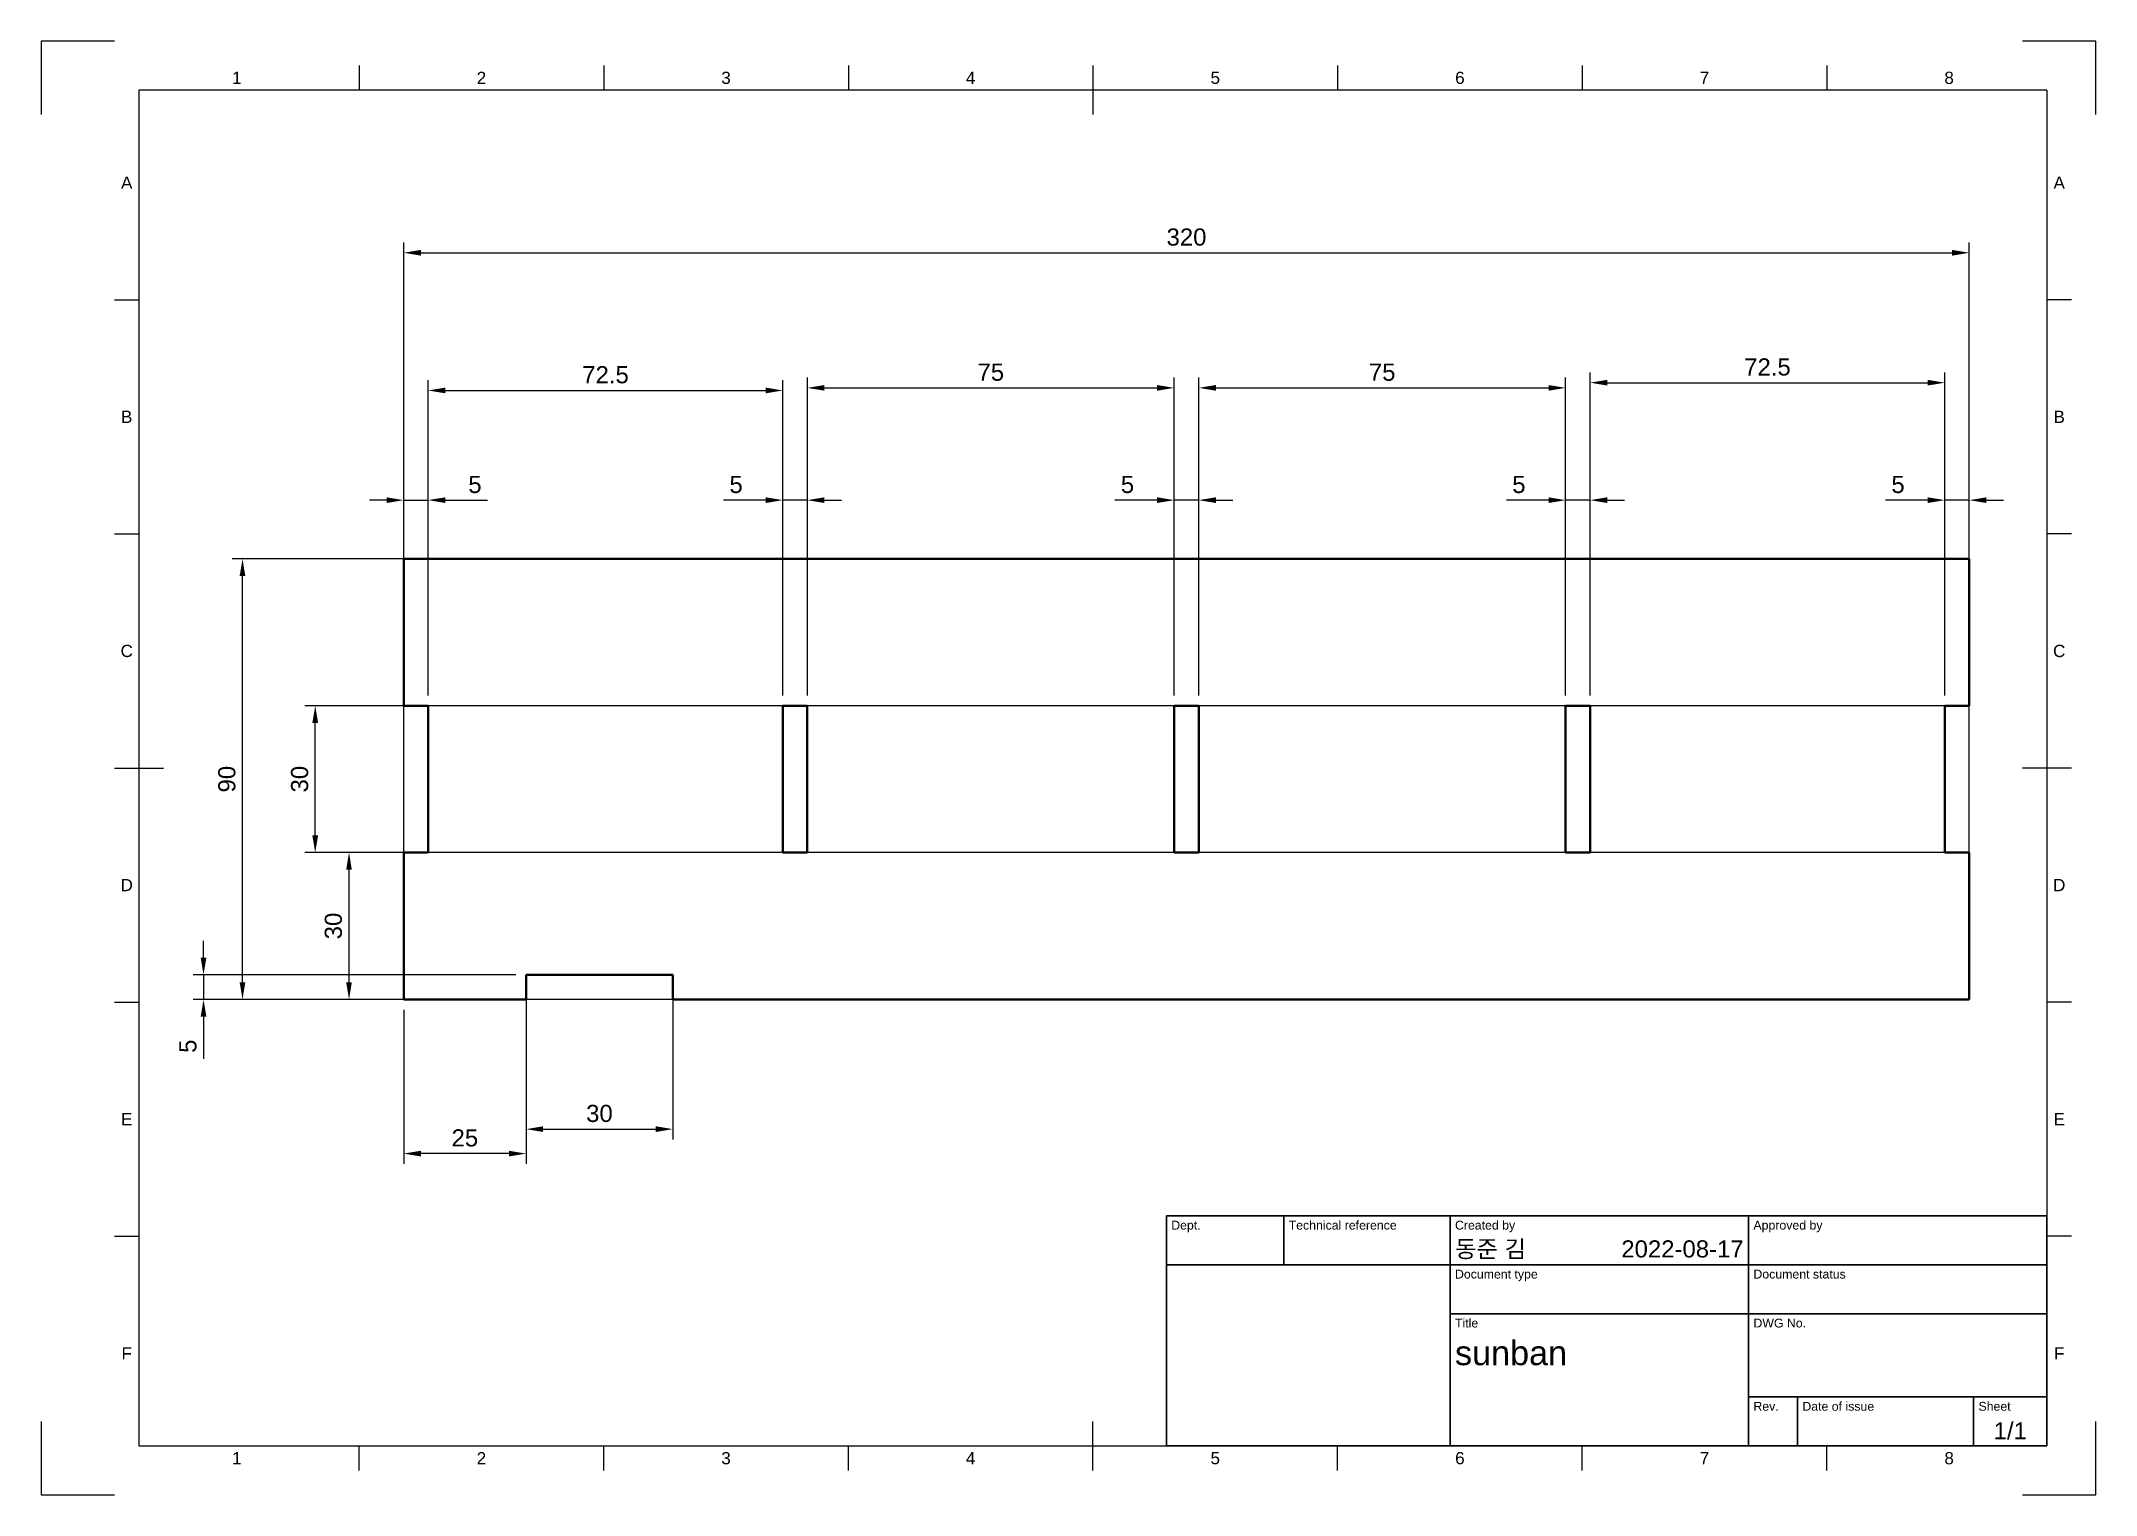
# Model space of a CAD drawing. Header units: millimetres. Extents: x 0 to 420, y 0 to 297.
import ezdxf
from ezdxf.enums import TextEntityAlignment as Align

# ---------------------------------------------------------------- set-up
doc = ezdxf.new("R2010")
doc.units = ezdxf.units.MM
doc.header["$LTSCALE"] = 0.75
for name, color, linetype, lineweight in [('Border', 7, 'Continuous', 25), ('Dimensions', 7, 'Continuous', 25), ('TitleBlock', 7, 'Continuous', 35), ('Visible', 7, 'Continuous', 50)]:
    doc.layers.add(name, color=color, linetype=linetype, lineweight=lineweight)
doc.styles.add('FusionTitle', font='arial.ttf')
doc.styles.get("Standard").update_dxf_attribs({"font": 'arial.ttf'})
doc.dimstyles.new('ISO-25', dxfattribs={"dimtxt": 3.5, "dimasz": 3.5, "dimexe": 2.1, "dimexo": 2.1, "dimgap": 1.4, "dimtad": 1, "dimzin": 12, "dimdsep": 46, "dimtxsty": 'Standard', "dimcen": 0, "dimclrd": 256, "dimclre": 256, "dimclrt": 256, "dimazin": 3, "dimtp": 0.1, "dimtm": 0.1, "dimtfac": 0.714286, "dimtmove": 0, "dimatfit": 3, "dimfxl": 1, "dimtzin": 12, "dimarcsym": 0})

# ---------------------------------------------------------------- blocks, each defined once
blk = doc.blocks.new('ISO_A3_SHEET')
at = {"layer": 'Border'}
for p, q in [((65, 292), (65, 287)), ((115, 292), (115, 287)), ((165, 292), (165, 287)), ((215, 292), (215, 282)), ((265, 292), (265, 287)), ((315, 292), (315, 287)), ((365, 292), (365, 287)), ((410, 287), (20, 287)), ((20, 287), (20, 10)), ((410, 287), (410, 10)), ((15, 244.16666), (20, 244.16666)), ((415, 244.16666), (410, 244.16666)), ((15, 196.33333), (20, 196.33333)), ((415, 196.33333), (410, 196.33333)), ((15, 148.5), (25, 148.5)), ((415, 148.5), (405, 148.5)), ((15, 100.66667), (20, 100.66667)), ((415, 100.66667), (410, 100.66667)), ((15, 52.83334), (20, 52.83334)), ((415, 52.83334), (410, 52.83334)), ((215, 5), (215, 15)), ((20, 10), (410, 10)), ((65, 5), (65, 10)), ((115, 5), (115, 10)), ((165, 5), (165, 10)), ((265, 5), (265, 10)), ((315, 5), (315, 10)), ((365, 5), (365, 10))]:
    blk.add_line(p, q, dxfattribs=at)
at = {"layer": 'Defpoints'}
for p, q in [((15, 297), (0, 297)), ((0, 297), (0, 282)), ((420, 297), (405, 297)), ((420, 282), (420, 297)), ((0, 15), (0, 0)), ((420, 0), (420, 15)), ((0, 0), (15, 0)), ((405, 0), (420, 0))]:
    blk.add_line(p, q, dxfattribs=at)
at = {"layer": 'Border', "style": 'FusionTitle'}
for s, p in [('1', (40, 289.5)), ('2', (90, 289.5)), ('3', (140, 289.5)), ('4', (190, 289.5)), ('5', (240, 289.5)), ('6', (290, 289.5)), ('7', (340, 289.5)), ('8', (390, 289.5)), ('A', (17.5, 268.08333)), ('A', (412.5, 268.08333)), ('B', (17.5, 220.25)), ('B', (412.5, 220.25)), ('C', (17.5, 172.41667)), ('C', (412.5, 172.41667)), ('D', (17.5, 124.58334)), ('D', (412.5, 124.58334)), ('E', (17.5, 76.75001)), ('E', (412.5, 76.75001)), ('F', (17.5, 28.91668)), ('F', (412.5, 28.91668)), ('1', (40, 7.5)), ('2', (90, 7.5)), ('3', (140, 7.5)), ('4', (190, 7.5)), ('5', (240, 7.5)), ('6', (290, 7.5)), ('7', (340, 7.5)), ('8', (390, 7.5))]:
    blk.add_text(s, height=2.5, dxfattribs=at).set_placement(p, align=Align.MIDDLE)
blk = doc.blocks.new('ISO_TITLEBLOCK')
at = {"layer": 'TitleBlock'}
for p, q in [((0, 47), (-180, 47)), ((-180, 47), (-180, 0)), ((-156, 37), (-156, 47)), ((-122, 0), (-122, 47)), ((-61, 0), (-61, 47)), ((0, 0), (0, 47)), ((-180, 37), (0, 37)), ((-122, 27), (0, 27)), ((-61, 10), (0, 10)), ((-51, 0), (-51, 10)), ((-15, 0), (-15, 10)), ((-180, 0), (0, 0))]:
    blk.add_line(p, q, dxfattribs=at)
at = {"layer": 'TitleBlock', "style": 'FusionTitle'}
for s, p in [('Dept.', (-179, 46)), ('Technical reference', (-155, 46)), ('Created by', (-121, 46)), ('Approved by', (-60, 46)), ('Document type', (-121, 36)), ('Document status', (-60, 36)), ('Title', (-121, 26)), ('DWG No.', (-60, 26)), ('Rev.', (-60, 9)), ('Date of issue', (-50, 9)), ('Sheet', (-14, 9))]:
    blk.add_text(s, height=1.8, dxfattribs=at).set_placement(p, align=Align.TOP_LEFT)
for tag, height, p in [('DEPT', 3.5, (-179, 42)), ('TECHNICAL_REFERENCE', 3.5, (-155, 42)), ('CREATED_BY', 3.5, (-121, 42)), ('APPROVED_BY', 3.5, (-60, 42)), ('DOCUMENT_TYPE', 3.5, (-121, 32)), ('DOCUMENT_STATUS', 3.5, (-60, 32)), ('TITLE_1', 5, (-121, 21.5)), ('TITLE_2', 5, (-121, 14)), ('TITLE_3', 5, (-121, 6.5)), ('DATE_OF_ISSUE', 3.5, (-50, 5))]:
    blk.add_attdef(tag, text='', height=height, dxfattribs=at).set_placement(p, align=Align.TOP_LEFT)
for tag, p in [('CREATED_DATE', (-62, 42)), ('APPROVED_DATE', (-0.99, 42))]:
    blk.add_attdef(tag, text='', height=3.5, dxfattribs=at).set_placement(p, align=Align.TOP_RIGHT)
for tag, height, p in [('DRAWING_NUMBER', 5, (-30.5, 19.75)), ('REV', 3.5, (-56, 4.85)), ('SHEET', 3.5, (-7.5, 4.85))]:
    blk.add_attdef(tag, text='', height=height, dxfattribs=at).set_placement(p, align=Align.TOP_CENTER)
blk = doc.blocks.new('*D20')
at = {"layer": 'Defpoints', "color": 0, "transparency": 16777216}
for p in [(62.94, 131.22), (394.12, 131.22), (394.12, 101.22)]:
    blk.add_point(p, dxfattribs=at)
at = {"layer": 'Dimensions', "lineweight": -2, "transparency": 16777216}
for p, q in [((392.02, 131.22), (60.84, 131.22)), ((62.94, 104.72), (62.94, 127.72)), ((392.02, 101.22), (60.84, 101.22))]:
    blk.add_line(p, q, dxfattribs=at)
at = {"layer": 'Dimensions', "transparency": 16777216}
for points in [[(62.35, 127.72), (63.52, 127.72), (62.94, 131.22)], [(62.35, 104.72), (63.52, 104.72), (62.94, 101.22)]]:
    blk.add_solid(points, dxfattribs=at)
at = {"layer": 'Dimensions', "transparency": 16777216, "insert": (59.75, 116.22), "char_height": 3.5, "attachment_point": 5, "rotation": 90}
blk.add_mtext('30', dxfattribs=at)
blk = doc.blocks.new('*D21')
at = {"layer": 'Defpoints', "color": 0, "transparency": 16777216}
for p in [(56.03, 161.22), (394.12, 161.22), (394.12, 131.22)]:
    blk.add_point(p, dxfattribs=at)
at = {"layer": 'Dimensions', "lineweight": -2, "transparency": 16777216}
for p, q in [((392.02, 161.22), (53.93, 161.22)), ((56.03, 134.72), (56.03, 157.72)), ((392.02, 131.22), (53.93, 131.22))]:
    blk.add_line(p, q, dxfattribs=at)
at = {"layer": 'Dimensions', "transparency": 16777216}
for points in [[(55.45, 157.72), (56.62, 157.72), (56.03, 161.22)], [(55.45, 134.72), (56.62, 134.72), (56.03, 131.22)]]:
    blk.add_solid(points, dxfattribs=at)
at = {"layer": 'Dimensions', "transparency": 16777216, "insert": (52.85, 146.22), "char_height": 3.5, "attachment_point": 5, "rotation": 90}
blk.add_mtext('30', dxfattribs=at)
blk = doc.blocks.new('*D22')
at = {"layer": 'Defpoints', "color": 0, "transparency": 16777216}
for p in [(41.17, 191.22), (394.12, 191.22), (394.12, 101.22)]:
    blk.add_point(p, dxfattribs=at)
at = {"layer": 'Dimensions', "lineweight": -2, "transparency": 16777216}
for p, q in [((392.02, 191.22), (39.07, 191.22)), ((41.17, 104.72), (41.17, 187.72)), ((392.02, 101.22), (39.07, 101.22))]:
    blk.add_line(p, q, dxfattribs=at)
at = {"layer": 'Dimensions', "transparency": 16777216}
for points in [[(40.58, 187.72), (41.75, 187.72), (41.17, 191.22)], [(40.58, 104.72), (41.75, 104.72), (41.17, 101.22)]]:
    blk.add_solid(points, dxfattribs=at)
at = {"layer": 'Dimensions', "transparency": 16777216, "insert": (37.98, 146.22), "char_height": 3.5, "attachment_point": 5, "rotation": 90}
blk.add_mtext('90', dxfattribs=at)
blk = doc.blocks.new('*D23')
at = {"layer": 'Defpoints', "color": 0, "transparency": 16777216}
for p in [(151.62, 203.22), (151.62, 161.22), (156.62, 161.22)]:
    blk.add_point(p, dxfattribs=at)
at = {"layer": 'Dimensions', "lineweight": -2, "transparency": 16777216}
for p, q in [((148.12, 203.22), (139.5, 203.22)), ((151.62, 163.32), (151.62, 205.32)), ((156.62, 203.22), (151.62, 203.22)), ((156.62, 163.32), (156.62, 205.32)), ((160.12, 203.22), (163.62, 203.22))]:
    blk.add_line(p, q, dxfattribs=at)
at = {"layer": 'Dimensions', "transparency": 16777216}
for points in [[(148.12, 203.8), (148.12, 202.64), (151.62, 203.22)], [(160.12, 203.8), (160.12, 202.64), (156.62, 203.22)]]:
    blk.add_solid(points, dxfattribs=at)
at = {"layer": 'Dimensions', "transparency": 16777216, "insert": (142.06, 206.4), "char_height": 3.5, "attachment_point": 5}
blk.add_mtext('5', dxfattribs=at)
blk = doc.blocks.new('*D24')
at = {"layer": 'Defpoints', "color": 0, "transparency": 16777216}
for p in [(231.62, 203.22), (231.62, 161.22), (236.62, 161.22)]:
    blk.add_point(p, dxfattribs=at)
at = {"layer": 'Dimensions', "lineweight": -2, "transparency": 16777216}
for p, q in [((228.12, 203.22), (219.5, 203.22)), ((231.62, 163.32), (231.62, 205.32)), ((236.62, 203.22), (231.62, 203.22)), ((236.62, 163.32), (236.62, 205.32)), ((240.12, 203.22), (243.62, 203.22))]:
    blk.add_line(p, q, dxfattribs=at)
at = {"layer": 'Dimensions', "transparency": 16777216}
for points in [[(228.12, 203.8), (228.12, 202.64), (231.62, 203.22)], [(240.12, 203.8), (240.12, 202.64), (236.62, 203.22)]]:
    blk.add_solid(points, dxfattribs=at)
at = {"layer": 'Dimensions', "transparency": 16777216, "insert": (222.06, 206.4), "char_height": 3.5, "attachment_point": 5}
blk.add_mtext('5', dxfattribs=at)
blk = doc.blocks.new('*D25')
at = {"layer": 'Defpoints', "color": 0, "transparency": 16777216}
for p in [(311.62, 203.22), (311.62, 161.22), (316.62, 161.22)]:
    blk.add_point(p, dxfattribs=at)
at = {"layer": 'Dimensions', "lineweight": -2, "transparency": 16777216}
for p, q in [((308.12, 203.22), (299.5, 203.22)), ((311.62, 163.32), (311.62, 205.32)), ((316.62, 203.22), (311.62, 203.22)), ((316.62, 163.32), (316.62, 205.32)), ((320.12, 203.22), (323.62, 203.22))]:
    blk.add_line(p, q, dxfattribs=at)
at = {"layer": 'Dimensions', "transparency": 16777216}
for points in [[(308.12, 203.8), (308.12, 202.64), (311.62, 203.22)], [(320.12, 203.8), (320.12, 202.64), (316.62, 203.22)]]:
    blk.add_solid(points, dxfattribs=at)
at = {"layer": 'Dimensions', "transparency": 16777216, "insert": (302.06, 206.4), "char_height": 3.5, "attachment_point": 5}
blk.add_mtext('5', dxfattribs=at)
blk = doc.blocks.new('*D26')
at = {"layer": 'Defpoints', "color": 0, "transparency": 16777216}
for p in [(79.12, 203.22), (74.12, 161.22), (79.12, 161.22)]:
    blk.add_point(p, dxfattribs=at)
at = {"layer": 'Dimensions', "lineweight": -2, "transparency": 16777216}
for p, q in [((70.62, 203.22), (67.12, 203.22)), ((74.12, 163.32), (74.12, 205.32)), ((74.12, 203.22), (79.12, 203.22)), ((79.12, 163.32), (79.12, 205.32)), ((82.62, 203.22), (91.24, 203.22))]:
    blk.add_line(p, q, dxfattribs=at)
at = {"layer": 'Dimensions', "transparency": 16777216}
for points in [[(70.62, 203.8), (70.62, 202.64), (74.12, 203.22)], [(82.62, 203.8), (82.62, 202.64), (79.12, 203.22)]]:
    blk.add_solid(points, dxfattribs=at)
at = {"layer": 'Dimensions', "transparency": 16777216, "insert": (88.68, 206.4), "char_height": 3.5, "attachment_point": 5}
blk.add_mtext('5', dxfattribs=at)
blk = doc.blocks.new('*D27')
at = {"layer": 'Defpoints', "color": 0, "transparency": 16777216}
for p in [(389.12, 203.22), (389.12, 161.22), (394.12, 161.22)]:
    blk.add_point(p, dxfattribs=at)
at = {"layer": 'Dimensions', "lineweight": -2, "transparency": 16777216}
for p, q in [((385.62, 203.22), (377, 203.22)), ((389.12, 163.32), (389.12, 205.32)), ((394.12, 203.22), (389.12, 203.22)), ((394.12, 163.32), (394.12, 205.32)), ((397.62, 203.22), (401.12, 203.22))]:
    blk.add_line(p, q, dxfattribs=at)
at = {"layer": 'Dimensions', "transparency": 16777216}
for points in [[(385.62, 203.8), (385.62, 202.64), (389.12, 203.22)], [(397.62, 203.8), (397.62, 202.64), (394.12, 203.22)]]:
    blk.add_solid(points, dxfattribs=at)
at = {"layer": 'Dimensions', "transparency": 16777216, "insert": (379.56, 206.4), "char_height": 3.5, "attachment_point": 5}
blk.add_mtext('5', dxfattribs=at)
blk = doc.blocks.new('*D28')
at = {"layer": 'Defpoints', "color": 0, "transparency": 16777216}
for p in [(99.12, 106.22), (129.12, 106.22), (129.12, 74.72)]:
    blk.add_point(p, dxfattribs=at)
at = {"layer": 'Dimensions', "lineweight": -2, "transparency": 16777216}
for p, q in [((99.12, 104.12), (99.12, 72.62)), ((129.12, 104.12), (129.12, 72.62)), ((102.62, 74.72), (125.62, 74.72))]:
    blk.add_line(p, q, dxfattribs=at)
at = {"layer": 'Dimensions', "transparency": 16777216}
for points in [[(102.62, 75.3), (102.62, 74.14), (99.12, 74.72)], [(125.62, 75.3), (125.62, 74.14), (129.12, 74.72)]]:
    blk.add_solid(points, dxfattribs=at)
at = {"layer": 'Dimensions', "transparency": 16777216, "insert": (114.12, 77.91), "char_height": 3.5, "attachment_point": 5}
blk.add_mtext('30', dxfattribs=at)
blk = doc.blocks.new('*D29')
at = {"layer": 'Defpoints', "color": 0, "transparency": 16777216}
for p in [(99.12, 106.22), (33.2, 101.22), (99.12, 101.22)]:
    blk.add_point(p, dxfattribs=at)
at = {"layer": 'Dimensions', "lineweight": -2, "transparency": 16777216}
for p, q in [((33.2, 109.72), (33.2, 113.22)), ((97.02, 106.22), (31.1, 106.22)), ((33.2, 106.22), (33.2, 101.22)), ((97.02, 101.22), (31.1, 101.22)), ((33.2, 97.72), (33.2, 89.1))]:
    blk.add_line(p, q, dxfattribs=at)
at = {"layer": 'Dimensions', "transparency": 16777216}
for points in [[(32.62, 109.72), (33.78, 109.72), (33.2, 106.22)], [(32.62, 97.72), (33.78, 97.72), (33.2, 101.22)]]:
    blk.add_solid(points, dxfattribs=at)
at = {"layer": 'Dimensions', "transparency": 16777216, "insert": (30.02, 91.66), "char_height": 3.5, "attachment_point": 5, "rotation": 90}
blk.add_mtext('5', dxfattribs=at)
blk = doc.blocks.new('*D30')
at = {"layer": 'Defpoints', "color": 0, "transparency": 16777216}
for p in [(151.62, 225.63), (79.12, 161.22), (151.62, 161.22)]:
    blk.add_point(p, dxfattribs=at)
at = {"layer": 'Dimensions', "lineweight": -2, "transparency": 16777216}
for p, q in [((79.12, 163.32), (79.12, 227.73)), ((151.62, 163.32), (151.62, 227.73)), ((82.62, 225.63), (148.12, 225.63))]:
    blk.add_line(p, q, dxfattribs=at)
at = {"layer": 'Dimensions', "transparency": 16777216}
for points in [[(82.62, 226.21), (82.62, 225.05), (79.12, 225.63)], [(148.12, 226.21), (148.12, 225.05), (151.62, 225.63)]]:
    blk.add_solid(points, dxfattribs=at)
at = {"layer": 'Dimensions', "transparency": 16777216, "insert": (115.37, 228.82), "char_height": 3.5, "attachment_point": 5}
blk.add_mtext('72.5', dxfattribs=at)
blk = doc.blocks.new('*D31')
at = {"layer": 'Defpoints', "color": 0, "transparency": 16777216}
for p in [(231.62, 226.16), (156.62, 161.22), (231.62, 161.22)]:
    blk.add_point(p, dxfattribs=at)
at = {"layer": 'Dimensions', "lineweight": -2, "transparency": 16777216}
for p, q in [((156.62, 163.32), (156.62, 228.26)), ((231.62, 163.32), (231.62, 228.26)), ((160.12, 226.16), (228.12, 226.16))]:
    blk.add_line(p, q, dxfattribs=at)
at = {"layer": 'Dimensions', "transparency": 16777216}
for points in [[(160.12, 226.74), (160.12, 225.58), (156.62, 226.16)], [(228.12, 226.74), (228.12, 225.58), (231.62, 226.16)]]:
    blk.add_solid(points, dxfattribs=at)
at = {"layer": 'Dimensions', "transparency": 16777216, "insert": (194.12, 229.34), "char_height": 3.5, "attachment_point": 5}
blk.add_mtext('75', dxfattribs=at)
blk = doc.blocks.new('*D32')
at = {"layer": 'Defpoints', "color": 0, "transparency": 16777216}
for p in [(311.62, 226.16), (236.62, 161.22), (311.62, 161.22)]:
    blk.add_point(p, dxfattribs=at)
at = {"layer": 'Dimensions', "lineweight": -2, "transparency": 16777216}
for p, q in [((236.62, 163.32), (236.62, 228.26)), ((311.62, 163.32), (311.62, 228.26)), ((240.12, 226.16), (308.12, 226.16))]:
    blk.add_line(p, q, dxfattribs=at)
at = {"layer": 'Dimensions', "transparency": 16777216}
for points in [[(240.12, 226.74), (240.12, 225.58), (236.62, 226.16)], [(308.12, 226.74), (308.12, 225.58), (311.62, 226.16)]]:
    blk.add_solid(points, dxfattribs=at)
at = {"layer": 'Dimensions', "transparency": 16777216, "insert": (274.12, 229.34), "char_height": 3.5, "attachment_point": 5}
blk.add_mtext('75', dxfattribs=at)
blk = doc.blocks.new('*D33')
at = {"layer": 'Defpoints', "color": 0, "transparency": 16777216}
for p in [(389.12, 227.22), (316.62, 161.22), (389.12, 161.22)]:
    blk.add_point(p, dxfattribs=at)
at = {"layer": 'Dimensions', "lineweight": -2, "transparency": 16777216}
for p, q in [((316.62, 163.32), (316.62, 229.32)), ((320.12, 227.22), (385.62, 227.22)), ((389.12, 163.32), (389.12, 229.32))]:
    blk.add_line(p, q, dxfattribs=at)
at = {"layer": 'Dimensions', "transparency": 16777216}
for points in [[(320.12, 227.8), (320.12, 226.64), (316.62, 227.22)], [(385.62, 227.8), (385.62, 226.64), (389.12, 227.22)]]:
    blk.add_solid(points, dxfattribs=at)
at = {"layer": 'Dimensions', "transparency": 16777216, "insert": (352.87, 230.41), "char_height": 3.5, "attachment_point": 5}
blk.add_mtext('72.5', dxfattribs=at)
blk = doc.blocks.new('*D34')
at = {"layer": 'Defpoints', "color": 0, "transparency": 16777216}
for p in [(394.12, 253.76), (74.12, 101.22), (394.12, 101.22)]:
    blk.add_point(p, dxfattribs=at)
at = {"layer": 'Dimensions', "lineweight": -2, "transparency": 16777216}
for p, q in [((74.12, 103.32), (74.12, 255.86)), ((77.62, 253.76), (390.62, 253.76)), ((394.12, 103.32), (394.12, 255.86))]:
    blk.add_line(p, q, dxfattribs=at)
at = {"layer": 'Dimensions', "transparency": 16777216}
for points in [[(77.62, 254.34), (77.62, 253.17), (74.12, 253.76)], [(390.62, 254.34), (390.62, 253.17), (394.12, 253.76)]]:
    blk.add_solid(points, dxfattribs=at)
at = {"layer": 'Dimensions', "transparency": 16777216, "insert": (234.12, 256.95), "char_height": 3.5, "attachment_point": 5}
blk.add_mtext('320', dxfattribs=at)
blk = doc.blocks.new('*D35')
at = {"layer": 'Defpoints', "color": 0, "transparency": 16777216}
for p in [(74.12, 101.22), (99.12, 101.22), (74.12, 69.72)]:
    blk.add_point(p, dxfattribs=at)
at = {"layer": 'Dimensions', "lineweight": -2, "transparency": 16777216}
for p, q in [((74.12, 99.12), (74.12, 67.62)), ((99.12, 99.12), (99.12, 67.62)), ((95.62, 69.72), (77.62, 69.72))]:
    blk.add_line(p, q, dxfattribs=at)
at = {"layer": 'Dimensions', "transparency": 16777216}
for points in [[(77.62, 70.3), (77.62, 69.14), (74.12, 69.72)], [(95.62, 70.3), (95.62, 69.14), (99.12, 69.72)]]:
    blk.add_solid(points, dxfattribs=at)
at = {"layer": 'Dimensions', "transparency": 16777216, "insert": (86.62, 72.91), "char_height": 3.5, "attachment_point": 5}
blk.add_mtext('25', dxfattribs=at)

msp = doc.modelspace()

# ---------------------------------------------------------------- linework, layer by layer
at = {"layer": 'Visible'}
for p, q in [((74.117, 191.22), (74.117, 161.22)), ((394.117, 191.22), (74.117, 191.22)), ((394.117, 161.22), (394.117, 191.22)), ((74.117, 161.22), (79.117, 161.22)), ((79.117, 161.22), (79.117, 131.22)), ((151.617, 131.22), (151.617, 161.22)), ((151.617, 161.22), (156.617, 161.22)), ((156.617, 161.22), (156.617, 131.22)), ((231.617, 161.22), (236.617, 161.22)), ((231.617, 131.22), (231.617, 161.22)), ((236.617, 161.22), (236.617, 131.22)), ((311.617, 131.22), (311.617, 161.22)), ((311.617, 161.22), (316.617, 161.22)), ((316.617, 161.22), (316.617, 131.22)), ((389.117, 161.22), (394.117, 161.22)), ((389.117, 131.22), (389.117, 161.22)), ((74.117, 131.22), (74.117, 101.22)), ((79.117, 131.22), (74.117, 131.22)), ((156.617, 131.22), (151.617, 131.22)), ((236.617, 131.22), (231.617, 131.22)), ((316.617, 131.22), (311.617, 131.22)), ((394.117, 131.22), (389.117, 131.22)), ((394.117, 101.22), (394.117, 131.22)), ((99.117, 106.22), (129.117, 106.22)), ((99.117, 101.22), (99.117, 106.22)), ((129.117, 106.22), (129.117, 101.22)), ((74.117, 101.22), (99.117, 101.22)), ((129.117, 101.22), (394.117, 101.22))]:
    msp.add_line(p, q, dxfattribs=at)

# ---------------------------------------------------------------- block references
at = {"layer": 'Border'}
msp.add_blockref('ISO_A3_SHEET', (0, 0), dxfattribs=at)
at = {"layer": 'TitleBlock'}
msp.add_blockref('ISO_TITLEBLOCK', (410, 10), dxfattribs=at).add_auto_attribs({'CREATED_DATE': '2022-08-17', 'SHEET': '1/1', 'TITLE_1': 'sunban', 'CREATED_BY': '동준 김'})

# ---------------------------------------------------------------- dimensions: what is measured, and where the dimension line sits
at = {"layer": 'Dimensions'}
for p1, p2, distance, picture, middle in [((74.117, 101.22), (394.117, 101.22), 152.537, '*D34', (234.117, 256.946)), ((79.117, 161.22), (151.617, 161.22), 64.409, '*D30', (115.367, 228.816)), ((156.617, 161.22), (231.617, 161.22), 64.94, '*D31', (194.117, 229.339)), ((236.617, 161.22), (311.617, 161.22), 64.94, '*D32', (274.117, 229.339)), ((316.617, 161.22), (389.117, 161.22), 66.001, '*D33', (352.867, 230.408)), ((74.117, 161.22), (79.117, 161.22), 42, '*D26', (88.677, 206.4)), ((156.617, 161.22), (151.617, 161.22), -42, '*D23', (142.057, 206.4)), ((236.617, 161.22), (231.617, 161.22), -42, '*D24', (222.057, 206.4)), ((316.617, 161.22), (311.617, 161.22), -42, '*D25', (302.057, 206.4)), ((394.117, 161.22), (389.117, 161.22), -42, '*D27', (379.557, 206.4)), ((394.117, 101.22), (394.117, 191.22), 352.952, '*D22', (37.978, 146.22)), ((394.117, 131.22), (394.117, 161.22), 338.084, '*D21', (52.845, 146.22)), ((99.117, 106.22), (99.117, 101.22), -65.917, '*D29', (30.02, 91.66)), ((99.117, 106.22), (129.117, 106.22), -31.5, '*D28', (114.117, 77.908)), ((99.117, 101.22), (74.117, 101.22), 31.5, '*D35', (86.617, 72.907))]:
    dim = msp.add_aligned_dim(p1=p1, p2=p2, distance=distance, dimstyle='ISO-25', override={"dimlfac": 1, "dimclrd": 256, "dimclre": 256}, dxfattribs=at)
    dim.commit()
    dim.dimension.update_dxf_attribs({"geometry": picture, "text_midpoint": middle})
dim = msp.add_linear_dim(base=(62.936, 131.22), p1=(394.117, 101.22), p2=(394.117, 131.22), angle=90, dimstyle='ISO-25', override={"dimlfac": 1}, dxfattribs=at)
dim.commit()
dim.dimension.update_dxf_attribs({"geometry": '*D20', "text_midpoint": (62.936, 116.22), "dimtype": 161})

doc.saveas('drawing.dxf')
